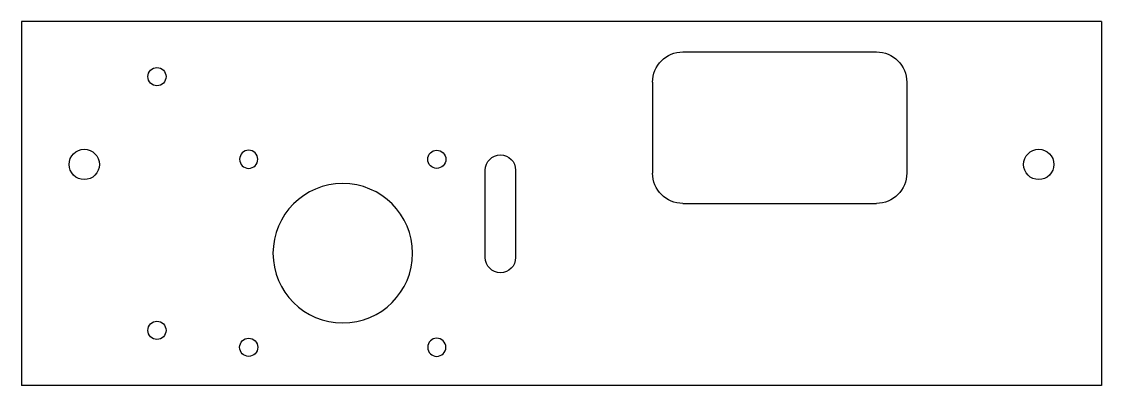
# Model space of a CAD drawing. Extents: x 9 to 187, y 173 to 233.
import ezdxf

# ---------------------------------------------------------------- set-up
doc = ezdxf.new("R2010")
doc.units = 0
doc.header["$LTSCALE"] = 12.7
doc.header["$MEASUREMENT"] = 0
doc.layers.add('VISIBLE', color=7, linetype='CONTINUOUS')

msp = doc.modelspace()

# ---------------------------------------------------------------- linework, layer by layer
at = {"layer": 'VISIBLE'}
for p, q in [((8.9, 233.26), (8.9, 173.26)), ((186.9, 233.26), (8.9, 233.26)), ((186.9, 233.26), (186.9, 173.26)), ((117.92, 228.26), (149.82, 228.26)), ((112.92, 223.26), (112.92, 208.26)), ((154.82, 223.26), (154.82, 208.26)), ((85.34, 194.34), (85.34, 208.77)), ((90.34, 208.77), (90.34, 194.34)), ((117.92, 203.26), (149.82, 203.26)), ((186.9, 173.26), (8.9, 173.26))]:
    msp.add_line(p, q, dxfattribs=at)
for centre, radius in [((31.21, 224.18), 1.5), ((19.23, 209.7), 2.5), ((77.34, 210.55), 1.5), ((176.57, 209.7), 2.5), ((31.21, 182.34), 1.5), ((46.34, 179.55), 1.5)]:
    msp.add_circle(centre, radius, dxfattribs=at)
at = {"layer": 'VISIBLE', "extrusion": (1.22465e-16, 6.12323e-17, -1)}
for centre, radius in [((-46.34, 210.55), 1.5), ((-61.84, 195.05), 11.5), ((-77.34, 179.55), 1.5)]:
    msp.add_circle(centre, radius, dxfattribs=at)
for centre, radius, start, end in [((-117.92, 223.26), 5, 0, 90), ((-149.82, 223.26), 5, 90, 180), ((-87.84, 208.77), 2.5, 0, 180), ((-117.92, 208.26), 5, 270, 0), ((-149.82, 208.26), 5, 180, 270), ((-87.84, 194.34), 2.5, 180, 0)]:
    msp.add_arc(centre, radius, start, end, dxfattribs=at)

doc.saveas('drawing.dxf')
